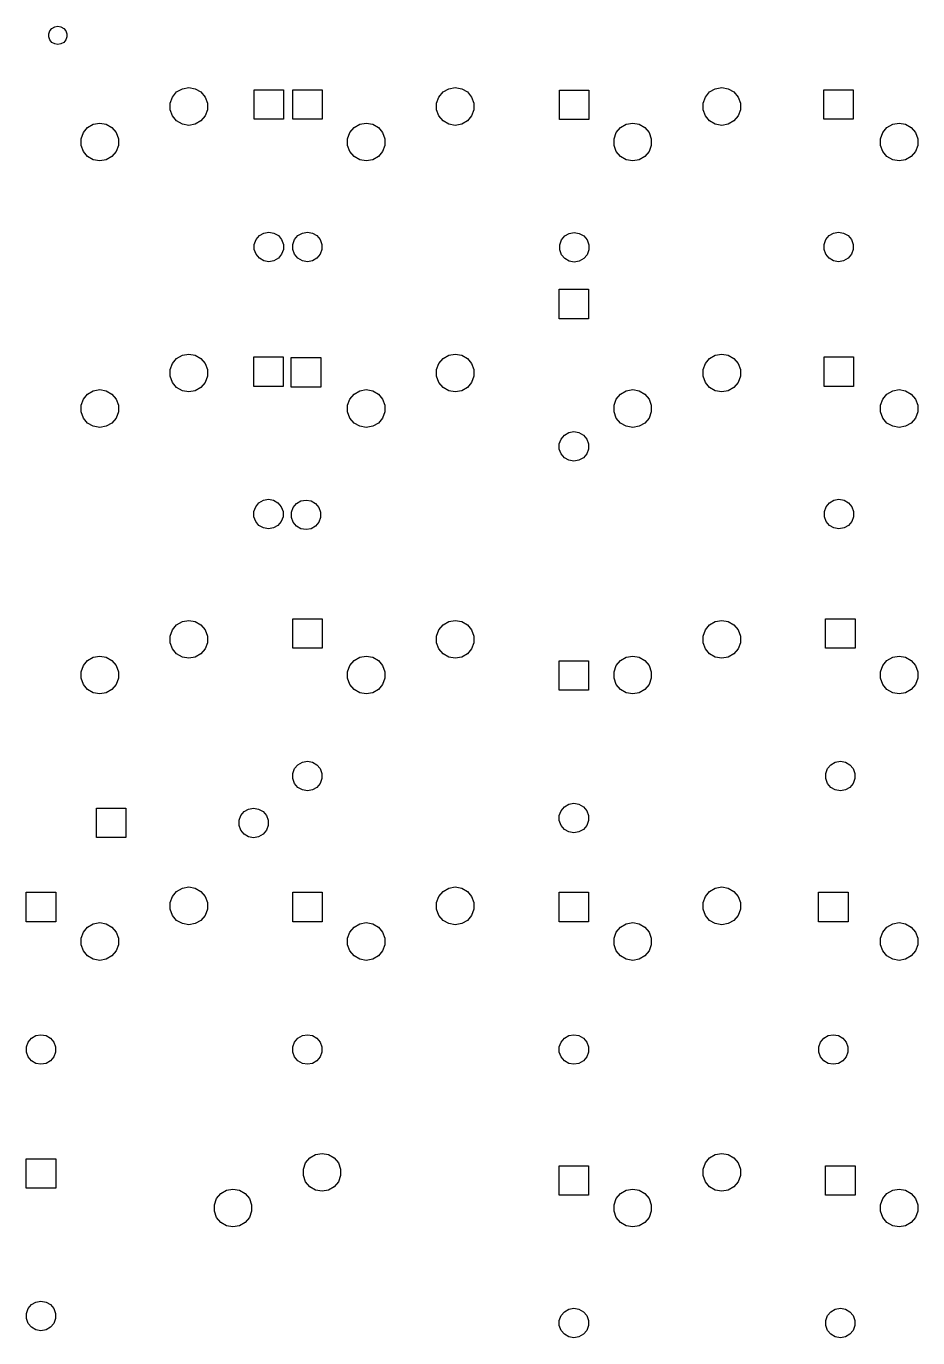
# Model space of a CAD drawing. Extents: x 17 to 273, y -105 to -11.
# Drawn here: x 145.9 to 209.5, y -104.7 to -11.2 of the extents above; entities that cross this region are included whole.
import ezdxf

# ---------------------------------------------------------------- set-up
doc = ezdxf.new("R2010")
doc.units = 0
doc.header["$MEASUREMENT"] = 0
doc.layers.add('BLACK', color=7, linetype='CONTINUOUS')

msp = doc.modelspace()

# ---------------------------------------------------------------- linework, layer by layer
at = {"layer": 'Black'}
for p, q in [((147.977, -11.2382), (148.2, -11.1988)), ((148.2, -11.1988), (148.423, -11.2382)), ((147.557, -11.7377), (147.635, -11.5249)), ((147.557, -11.9641), (147.557, -11.7377)), ((147.635, -12.1769), (147.557, -11.9641)), ((147.635, -11.5249), (147.781, -11.3514)), ((147.781, -11.3514), (147.977, -11.2382)), ((148.423, -11.2382), (148.619, -11.3514)), ((148.619, -11.3514), (148.764, -11.5249)), ((148.764, -11.5249), (148.842, -11.7377)), ((148.842, -11.9641), (148.764, -12.1769)), ((148.842, -11.7377), (148.842, -11.9641)), ((147.781, -12.3504), (147.635, -12.1769)), ((147.977, -12.4636), (147.781, -12.3504)), ((148.2, -12.503), (147.977, -12.4636)), ((148.423, -12.4636), (148.2, -12.503)), ((148.619, -12.3504), (148.423, -12.4636)), ((148.764, -12.1769), (148.619, -12.3504)), ((156.372, -16.2459), (156.673, -15.8873)), ((156.673, -15.8873), (157.079, -15.6532)), ((157.079, -15.6532), (157.54, -15.5719)), ((157.54, -15.5719), (158.001, -15.6532)), ((158.001, -15.6532), (158.407, -15.8873)), ((158.407, -15.8873), (158.708, -16.2459)), ((162.198, -17.8252), (162.198, -15.7259)), ((162.198, -15.7259), (164.297, -15.7259)), ((164.297, -15.7259), (164.297, -17.8252)), ((164.948, -17.8252), (164.948, -15.7259)), ((164.948, -15.7259), (167.047, -15.7259)), ((167.047, -15.7259), (167.047, -17.8252)), ((175.372, -16.2459), (175.673, -15.8873)), ((175.673, -15.8873), (176.079, -15.6532)), ((176.079, -15.6532), (176.54, -15.5719)), ((176.54, -15.5719), (177.001, -15.6532)), ((177.001, -15.6532), (177.407, -15.8873)), ((177.407, -15.8873), (177.708, -16.2459)), ((183.973, -17.8501), (183.973, -15.7509)), ((183.973, -15.7509), (186.072, -15.7509)), ((186.072, -15.7509), (186.072, -17.8501)), ((194.372, -16.2459), (194.673, -15.8873)), ((194.673, -15.8873), (195.079, -15.6532)), ((195.079, -15.6532), (195.54, -15.5719)), ((195.54, -15.5719), (196.001, -15.6532)), ((196.001, -15.6532), (196.407, -15.8873)), ((196.407, -15.8873), (196.708, -16.2459)), ((202.823, -17.8252), (202.823, -15.7259)), ((202.823, -15.7259), (204.922, -15.7259)), ((204.922, -15.7259), (204.922, -17.8252)), ((156.212, -16.6859), (156.372, -16.2459)), ((156.212, -17.1541), (156.212, -16.6859)), ((158.708, -16.2459), (158.868, -16.6859)), ((158.868, -16.6859), (158.868, -17.1541)), ((175.212, -16.6859), (175.372, -16.2459)), ((175.212, -17.1541), (175.212, -16.6859)), ((177.708, -16.2459), (177.868, -16.6859)), ((177.868, -16.6859), (177.868, -17.1541)), ((194.212, -16.6859), (194.372, -16.2459)), ((194.212, -17.1541), (194.212, -16.6859)), ((196.708, -16.2459), (196.868, -16.6859)), ((196.868, -16.6859), (196.868, -17.1541)), ((156.372, -17.5941), (156.212, -17.1541)), ((156.673, -17.9527), (156.372, -17.5941)), ((158.708, -17.5941), (158.407, -17.9527)), ((158.868, -17.1541), (158.708, -17.5941)), ((175.372, -17.5941), (175.212, -17.1541)), ((175.673, -17.9527), (175.372, -17.5941)), ((177.708, -17.5941), (177.407, -17.9527)), ((177.868, -17.1541), (177.708, -17.5941)), ((194.372, -17.5941), (194.212, -17.1541)), ((194.673, -17.9527), (194.372, -17.5941)), ((196.708, -17.5941), (196.407, -17.9527)), ((196.868, -17.1541), (196.708, -17.5941)), ((150.022, -18.7859), (150.323, -18.4273)), ((150.323, -18.4273), (150.729, -18.1932)), ((150.729, -18.1932), (151.19, -18.1119)), ((151.19, -18.1119), (151.651, -18.1932)), ((151.651, -18.1932), (152.057, -18.4273)), ((152.057, -18.4273), (152.358, -18.7859)), ((157.079, -18.1868), (156.673, -17.9527)), ((157.54, -18.2681), (157.079, -18.1868)), ((158.001, -18.1868), (157.54, -18.2681)), ((158.407, -17.9527), (158.001, -18.1868)), ((164.297, -17.8252), (162.198, -17.8252)), ((167.047, -17.8252), (164.948, -17.8252)), ((169.022, -18.7859), (169.323, -18.4273)), ((169.323, -18.4273), (169.729, -18.1932)), ((169.729, -18.1932), (170.19, -18.1119)), ((170.19, -18.1119), (170.651, -18.1932)), ((170.651, -18.1932), (171.057, -18.4273)), ((171.057, -18.4273), (171.358, -18.7859)), ((176.079, -18.1868), (175.673, -17.9527)), ((176.54, -18.2681), (176.079, -18.1868)), ((177.001, -18.1868), (176.54, -18.2681)), ((177.407, -17.9527), (177.001, -18.1868)), ((186.072, -17.8501), (183.973, -17.8501)), ((188.022, -18.7859), (188.323, -18.4273)), ((188.323, -18.4273), (188.729, -18.1932)), ((188.729, -18.1932), (189.19, -18.1119)), ((189.19, -18.1119), (189.651, -18.1932)), ((189.651, -18.1932), (190.057, -18.4273)), ((190.057, -18.4273), (190.358, -18.7859)), ((195.079, -18.1868), (194.673, -17.9527)), ((195.54, -18.2681), (195.079, -18.1868)), ((196.001, -18.1868), (195.54, -18.2681)), ((196.407, -17.9527), (196.001, -18.1868)), ((204.922, -17.8252), (202.823, -17.8252)), ((207.022, -18.7859), (207.323, -18.4273)), ((207.323, -18.4273), (207.729, -18.1932)), ((207.729, -18.1932), (208.19, -18.1119)), ((208.19, -18.1119), (208.651, -18.1932)), ((208.651, -18.1932), (209.057, -18.4273)), ((209.057, -18.4273), (209.358, -18.7859)), ((149.862, -19.2259), (150.022, -18.7859)), ((149.862, -19.6941), (149.862, -19.2259)), ((152.358, -18.7859), (152.518, -19.2259)), ((152.518, -19.2259), (152.518, -19.6941)), ((168.862, -19.2259), (169.022, -18.7859)), ((168.862, -19.6941), (168.862, -19.2259)), ((171.358, -18.7859), (171.518, -19.2259)), ((171.518, -19.2259), (171.518, -19.6941)), ((187.862, -19.2259), (188.022, -18.7859)), ((187.862, -19.6941), (187.862, -19.2259)), ((190.358, -18.7859), (190.518, -19.2259)), ((190.518, -19.2259), (190.518, -19.6941)), ((206.862, -19.2259), (207.022, -18.7859)), ((206.862, -19.6941), (206.862, -19.2259)), ((209.358, -18.7859), (209.518, -19.2259)), ((209.518, -19.2259), (209.518, -19.6941)), ((150.022, -20.1341), (149.862, -19.6941)), ((150.323, -20.4927), (150.022, -20.1341)), ((150.729, -20.7268), (150.323, -20.4927)), ((152.057, -20.4927), (151.651, -20.7268)), ((152.358, -20.1341), (152.057, -20.4927)), ((152.518, -19.6941), (152.358, -20.1341)), ((169.022, -20.1341), (168.862, -19.6941)), ((169.323, -20.4927), (169.022, -20.1341)), ((169.729, -20.7268), (169.323, -20.4927)), ((171.057, -20.4927), (170.651, -20.7268)), ((171.358, -20.1341), (171.057, -20.4927)), ((171.518, -19.6941), (171.358, -20.1341)), ((188.022, -20.1341), (187.862, -19.6941)), ((188.323, -20.4927), (188.022, -20.1341)), ((188.729, -20.7268), (188.323, -20.4927)), ((190.057, -20.4927), (189.651, -20.7268)), ((190.358, -20.1341), (190.057, -20.4927)), ((190.518, -19.6941), (190.358, -20.1341)), ((207.022, -20.1341), (206.862, -19.6941)), ((207.323, -20.4927), (207.022, -20.1341)), ((207.729, -20.7268), (207.323, -20.4927)), ((209.057, -20.4927), (208.651, -20.7268)), ((209.358, -20.1341), (209.057, -20.4927)), ((209.518, -19.6941), (209.358, -20.1341)), ((151.19, -20.8081), (150.729, -20.7268)), ((151.651, -20.7268), (151.19, -20.8081)), ((170.19, -20.8081), (169.729, -20.7268)), ((170.651, -20.7268), (170.19, -20.8081)), ((189.19, -20.8081), (188.729, -20.7268)), ((189.651, -20.7268), (189.19, -20.8081)), ((208.19, -20.8081), (207.729, -20.7268)), ((208.651, -20.7268), (208.19, -20.8081)), ((162.335, -26.4087), (162.57, -26.1284)), ((162.57, -26.1284), (162.887, -25.9454)), ((162.887, -25.9454), (163.247, -25.8819)), ((163.247, -25.8819), (163.608, -25.9454)), ((163.608, -25.9454), (163.925, -26.1284)), ((163.925, -26.1284), (164.16, -26.4087)), ((165.085, -26.4087), (165.32, -26.1284)), ((165.32, -26.1284), (165.637, -25.9454)), ((165.637, -25.9454), (165.997, -25.8819)), ((165.997, -25.8819), (166.358, -25.9454)), ((166.358, -25.9454), (166.675, -26.1284)), ((166.675, -26.1284), (166.91, -26.4087)), ((184.11, -26.4337), (184.345, -26.1534)), ((184.345, -26.1534), (184.662, -25.9704)), ((184.662, -25.9704), (185.022, -25.9069)), ((185.022, -25.9069), (185.383, -25.9704)), ((185.383, -25.9704), (185.7, -26.1534)), ((185.7, -26.1534), (185.935, -26.4337)), ((202.96, -26.4087), (203.195, -26.1284)), ((203.195, -26.1284), (203.512, -25.9454)), ((203.512, -25.9454), (203.872, -25.8819)), ((203.872, -25.8819), (204.233, -25.9454)), ((204.233, -25.9454), (204.55, -26.1284)), ((204.55, -26.1284), (204.785, -26.4087)), ((162.21, -26.7526), (162.335, -26.4087)), ((162.21, -27.1185), (162.21, -26.7526)), ((162.335, -27.4623), (162.21, -27.1185)), ((164.16, -26.4087), (164.285, -26.7526)), ((164.285, -27.1185), (164.16, -27.4623)), ((164.285, -26.7526), (164.285, -27.1185)), ((164.96, -26.7526), (165.085, -26.4087)), ((164.96, -27.1185), (164.96, -26.7526)), ((165.085, -27.4623), (164.96, -27.1185)), ((166.91, -26.4087), (167.035, -26.7526)), ((167.035, -27.1185), (166.91, -27.4623)), ((167.035, -26.7526), (167.035, -27.1185)), ((183.985, -26.7776), (184.11, -26.4337)), ((183.985, -27.1435), (183.985, -26.7776)), ((185.935, -26.4337), (186.06, -26.7776)), ((186.06, -26.7776), (186.06, -27.1435)), ((202.835, -26.7526), (202.96, -26.4087)), ((202.835, -27.1185), (202.835, -26.7526)), ((202.96, -27.4623), (202.835, -27.1185)), ((204.785, -26.4087), (204.91, -26.7526)), ((204.91, -27.1185), (204.785, -27.4623)), ((204.91, -26.7526), (204.91, -27.1185)), ((162.57, -27.7427), (162.335, -27.4623)), ((162.887, -27.9256), (162.57, -27.7427)), ((163.247, -27.9892), (162.887, -27.9256)), ((163.608, -27.9256), (163.247, -27.9892)), ((163.925, -27.7427), (163.608, -27.9256)), ((164.16, -27.4623), (163.925, -27.7427)), ((165.32, -27.7427), (165.085, -27.4623)), ((165.637, -27.9256), (165.32, -27.7427)), ((165.997, -27.9892), (165.637, -27.9256)), ((166.358, -27.9256), (165.997, -27.9892)), ((166.675, -27.7427), (166.358, -27.9256)), ((166.91, -27.4623), (166.675, -27.7427)), ((184.11, -27.4873), (183.985, -27.1435)), ((184.345, -27.7677), (184.11, -27.4873)), ((184.662, -27.9506), (184.345, -27.7677)), ((185.022, -28.0142), (184.662, -27.9506)), ((185.383, -27.9506), (185.022, -28.0142)), ((185.7, -27.7677), (185.383, -27.9506)), ((185.935, -27.4873), (185.7, -27.7677)), ((186.06, -27.1435), (185.935, -27.4873)), ((203.195, -27.7427), (202.96, -27.4623)), ((203.512, -27.9256), (203.195, -27.7427)), ((203.872, -27.9892), (203.512, -27.9256)), ((204.233, -27.9256), (203.872, -27.9892)), ((204.55, -27.7427), (204.233, -27.9256)), ((204.785, -27.4623), (204.55, -27.7427)), ((183.948, -32.0501), (183.948, -29.9509)), ((183.948, -29.9509), (186.047, -29.9509)), ((186.047, -29.9509), (186.047, -32.0501)), ((186.047, -32.0501), (183.948, -32.0501)), ((157.079, -34.6532), (157.54, -34.5719)), ((157.54, -34.5719), (158.001, -34.6532)), ((176.079, -34.6532), (176.54, -34.5719)), ((176.54, -34.5719), (177.001, -34.6532)), ((195.079, -34.6532), (195.54, -34.5719)), ((195.54, -34.5719), (196.001, -34.6532)), ((156.212, -35.6859), (156.372, -35.2459)), ((156.372, -35.2459), (156.673, -34.8873)), ((156.673, -34.8873), (157.079, -34.6532)), ((158.001, -34.6532), (158.407, -34.8873)), ((158.407, -34.8873), (158.708, -35.2459)), ((158.708, -35.2459), (158.868, -35.6859)), ((162.173, -36.8751), (162.173, -34.7759)), ((162.173, -34.7759), (164.272, -34.7759)), ((164.272, -34.7759), (164.272, -36.8751)), ((164.848, -36.9251), (164.848, -34.8259)), ((164.848, -34.8259), (166.947, -34.8259)), ((166.947, -34.8259), (166.947, -36.9251)), ((175.212, -35.6859), (175.372, -35.2459)), ((175.372, -35.2459), (175.673, -34.8873)), ((175.673, -34.8873), (176.079, -34.6532)), ((177.001, -34.6532), (177.407, -34.8873)), ((177.407, -34.8873), (177.708, -35.2459)), ((177.708, -35.2459), (177.868, -35.6859)), ((194.212, -35.6859), (194.372, -35.2459)), ((194.372, -35.2459), (194.673, -34.8873)), ((194.673, -34.8873), (195.079, -34.6532)), ((196.001, -34.6532), (196.407, -34.8873)), ((196.407, -34.8873), (196.708, -35.2459)), ((196.708, -35.2459), (196.868, -35.6859)), ((202.848, -36.8751), (202.848, -34.7759)), ((202.848, -34.7759), (204.947, -34.7759)), ((204.947, -34.7759), (204.947, -36.8751)), ((156.212, -36.1541), (156.212, -35.6859)), ((156.372, -36.5941), (156.212, -36.1541)), ((158.868, -36.1541), (158.708, -36.5941)), ((158.868, -35.6859), (158.868, -36.1541)), ((175.212, -36.1541), (175.212, -35.6859)), ((175.372, -36.5941), (175.212, -36.1541)), ((177.868, -36.1541), (177.708, -36.5941)), ((177.868, -35.6859), (177.868, -36.1541)), ((194.212, -36.1541), (194.212, -35.6859)), ((194.372, -36.5941), (194.212, -36.1541)), ((196.868, -36.1541), (196.708, -36.5941)), ((196.868, -35.6859), (196.868, -36.1541)), ((150.323, -37.4273), (150.729, -37.1932)), ((150.729, -37.1932), (151.19, -37.1119)), ((151.19, -37.1119), (151.651, -37.1932)), ((151.651, -37.1932), (152.057, -37.4273)), ((156.673, -36.9527), (156.372, -36.5941)), ((157.079, -37.1868), (156.673, -36.9527)), ((157.54, -37.2681), (157.079, -37.1868)), ((158.001, -37.1868), (157.54, -37.2681)), ((158.407, -36.9527), (158.001, -37.1868)), ((158.708, -36.5941), (158.407, -36.9527)), ((164.272, -36.8751), (162.173, -36.8751)), ((166.947, -36.9251), (164.848, -36.9251)), ((169.323, -37.4273), (169.729, -37.1932)), ((169.729, -37.1932), (170.19, -37.1119)), ((170.19, -37.1119), (170.651, -37.1932)), ((170.651, -37.1932), (171.057, -37.4273)), ((175.673, -36.9527), (175.372, -36.5941)), ((176.079, -37.1868), (175.673, -36.9527)), ((176.54, -37.2681), (176.079, -37.1868)), ((177.001, -37.1868), (176.54, -37.2681)), ((177.407, -36.9527), (177.001, -37.1868)), ((177.708, -36.5941), (177.407, -36.9527)), ((188.323, -37.4273), (188.729, -37.1932)), ((188.729, -37.1932), (189.19, -37.1119)), ((189.19, -37.1119), (189.651, -37.1932)), ((189.651, -37.1932), (190.057, -37.4273)), ((194.673, -36.9527), (194.372, -36.5941)), ((195.079, -37.1868), (194.673, -36.9527)), ((195.54, -37.2681), (195.079, -37.1868)), ((196.001, -37.1868), (195.54, -37.2681)), ((196.407, -36.9527), (196.001, -37.1868)), ((196.708, -36.5941), (196.407, -36.9527)), ((204.947, -36.8751), (202.848, -36.8751)), ((207.323, -37.4273), (207.729, -37.1932)), ((207.729, -37.1932), (208.19, -37.1119)), ((208.19, -37.1119), (208.651, -37.1932)), ((208.651, -37.1932), (209.057, -37.4273)), ((149.862, -38.2259), (150.022, -37.7859)), ((149.862, -38.6941), (149.862, -38.2259)), ((150.022, -37.7859), (150.323, -37.4273)), ((152.057, -37.4273), (152.358, -37.7859)), ((152.358, -37.7859), (152.518, -38.2259)), ((152.518, -38.2259), (152.518, -38.6941)), ((168.862, -38.2259), (169.022, -37.7859)), ((168.862, -38.6941), (168.862, -38.2259)), ((169.022, -37.7859), (169.323, -37.4273)), ((171.057, -37.4273), (171.358, -37.7859)), ((171.358, -37.7859), (171.518, -38.2259)), ((171.518, -38.2259), (171.518, -38.6941)), ((187.862, -38.2259), (188.022, -37.7859)), ((187.862, -38.6941), (187.862, -38.2259)), ((188.022, -37.7859), (188.323, -37.4273)), ((190.057, -37.4273), (190.358, -37.7859)), ((190.358, -37.7859), (190.518, -38.2259)), ((190.518, -38.2259), (190.518, -38.6941)), ((206.862, -38.2259), (207.022, -37.7859)), ((206.862, -38.6941), (206.862, -38.2259)), ((207.022, -37.7859), (207.323, -37.4273)), ((209.057, -37.4273), (209.358, -37.7859)), ((209.358, -37.7859), (209.518, -38.2259)), ((209.518, -38.2259), (209.518, -38.6941)), ((150.022, -39.1341), (149.862, -38.6941)), ((150.323, -39.4927), (150.022, -39.1341)), ((152.358, -39.1341), (152.057, -39.4927)), ((152.518, -38.6941), (152.358, -39.1341)), ((169.022, -39.1341), (168.862, -38.6941)), ((169.323, -39.4927), (169.022, -39.1341)), ((171.358, -39.1341), (171.057, -39.4927)), ((171.518, -38.6941), (171.358, -39.1341)), ((188.022, -39.1341), (187.862, -38.6941)), ((188.323, -39.4927), (188.022, -39.1341)), ((190.358, -39.1341), (190.057, -39.4927)), ((190.518, -38.6941), (190.358, -39.1341)), ((207.022, -39.1341), (206.862, -38.6941)), ((207.323, -39.4927), (207.022, -39.1341)), ((209.358, -39.1341), (209.057, -39.4927)), ((209.518, -38.6941), (209.358, -39.1341)), ((150.729, -39.7268), (150.323, -39.4927)), ((151.19, -39.8081), (150.729, -39.7268)), ((151.651, -39.7268), (151.19, -39.8081)), ((152.057, -39.4927), (151.651, -39.7268)), ((169.729, -39.7268), (169.323, -39.4927)), ((170.19, -39.8081), (169.729, -39.7268)), ((170.651, -39.7268), (170.19, -39.8081)), ((171.057, -39.4927), (170.651, -39.7268)), ((184.32, -40.3534), (184.637, -40.1704)), ((184.637, -40.1704), (184.997, -40.1069)), ((184.997, -40.1069), (185.358, -40.1704)), ((185.358, -40.1704), (185.675, -40.3534)), ((188.729, -39.7268), (188.323, -39.4927)), ((189.19, -39.8081), (188.729, -39.7268)), ((189.651, -39.7268), (189.19, -39.8081)), ((190.057, -39.4927), (189.651, -39.7268)), ((207.729, -39.7268), (207.323, -39.4927)), ((208.19, -39.8081), (207.729, -39.7268)), ((208.651, -39.7268), (208.19, -39.8081)), ((209.057, -39.4927), (208.651, -39.7268)), ((183.96, -40.9776), (184.085, -40.6337)), ((183.96, -41.3435), (183.96, -40.9776)), ((184.085, -40.6337), (184.32, -40.3534)), ((185.675, -40.3534), (185.91, -40.6337)), ((185.91, -40.6337), (186.035, -40.9776)), ((186.035, -40.9776), (186.035, -41.3435)), ((184.085, -41.6873), (183.96, -41.3435)), ((184.32, -41.9677), (184.085, -41.6873)), ((184.637, -42.1506), (184.32, -41.9677)), ((185.675, -41.9677), (185.358, -42.1506)), ((185.91, -41.6873), (185.675, -41.9677)), ((186.035, -41.3435), (185.91, -41.6873)), ((184.997, -42.2142), (184.637, -42.1506)), ((185.358, -42.1506), (184.997, -42.2142)), ((162.185, -45.8026), (162.31, -45.4587)), ((162.185, -46.1685), (162.185, -45.8026)), ((162.31, -45.4587), (162.545, -45.1784)), ((162.545, -45.1784), (162.862, -44.9954)), ((162.862, -44.9954), (163.222, -44.9319)), ((163.222, -44.9319), (163.583, -44.9954)), ((163.583, -44.9954), (163.9, -45.1784)), ((163.9, -45.1784), (164.135, -45.4587)), ((164.135, -45.4587), (164.26, -45.8026)), ((164.26, -45.8026), (164.26, -46.1685)), ((164.86, -45.8526), (164.985, -45.5087)), ((164.985, -45.5087), (165.22, -45.2284)), ((165.22, -45.2284), (165.537, -45.0454)), ((165.537, -45.0454), (165.897, -44.9819)), ((165.897, -44.9819), (166.258, -45.0454)), ((166.258, -45.0454), (166.575, -45.2284)), ((166.575, -45.2284), (166.81, -45.5087)), ((166.81, -45.5087), (166.935, -45.8526)), ((202.86, -45.8026), (202.985, -45.4587)), ((202.86, -46.1685), (202.86, -45.8026)), ((202.985, -45.4587), (203.22, -45.1784)), ((203.22, -45.1784), (203.537, -44.9954)), ((203.537, -44.9954), (203.897, -44.9319)), ((203.897, -44.9319), (204.258, -44.9954)), ((204.258, -44.9954), (204.575, -45.1784)), ((204.575, -45.1784), (204.81, -45.4587)), ((204.81, -45.4587), (204.935, -45.8026)), ((204.935, -45.8026), (204.935, -46.1685)), ((162.31, -46.5123), (162.185, -46.1685)), ((162.545, -46.7927), (162.31, -46.5123)), ((164.135, -46.5123), (163.9, -46.7927)), ((164.26, -46.1685), (164.135, -46.5123)), ((164.86, -46.2185), (164.86, -45.8526)), ((164.985, -46.5623), (164.86, -46.2185)), ((165.22, -46.8427), (164.985, -46.5623)), ((166.81, -46.5623), (166.575, -46.8427)), ((166.935, -46.2185), (166.81, -46.5623)), ((166.935, -45.8526), (166.935, -46.2185)), ((202.985, -46.5123), (202.86, -46.1685)), ((203.22, -46.7927), (202.985, -46.5123)), ((204.81, -46.5123), (204.575, -46.7927)), ((204.935, -46.1685), (204.81, -46.5123)), ((162.862, -46.9756), (162.545, -46.7927)), ((163.222, -47.0392), (162.862, -46.9756)), ((163.583, -46.9756), (163.222, -47.0392)), ((163.9, -46.7927), (163.583, -46.9756)), ((165.537, -47.0256), (165.22, -46.8427)), ((165.897, -47.0892), (165.537, -47.0256)), ((166.258, -47.0256), (165.897, -47.0892)), ((166.575, -46.8427), (166.258, -47.0256)), ((203.537, -46.9756), (203.22, -46.7927)), ((203.897, -47.0392), (203.537, -46.9756)), ((204.258, -46.9756), (203.897, -47.0392)), ((204.575, -46.7927), (204.258, -46.9756)), ((156.372, -54.2459), (156.673, -53.8873)), ((156.673, -53.8873), (157.079, -53.6532)), ((157.079, -53.6532), (157.54, -53.5719)), ((157.54, -53.5719), (158.001, -53.6532)), ((158.001, -53.6532), (158.407, -53.8873)), ((158.407, -53.8873), (158.708, -54.2459)), ((164.948, -55.5501), (164.948, -53.4509)), ((164.948, -53.4509), (167.047, -53.4509)), ((167.047, -53.4509), (167.047, -55.5501)), ((175.372, -54.2459), (175.673, -53.8873)), ((175.673, -53.8873), (176.079, -53.6532)), ((176.079, -53.6532), (176.54, -53.5719)), ((176.54, -53.5719), (177.001, -53.6532)), ((177.001, -53.6532), (177.407, -53.8873)), ((177.407, -53.8873), (177.708, -54.2459)), ((194.372, -54.2459), (194.673, -53.8873)), ((194.673, -53.8873), (195.079, -53.6532)), ((195.079, -53.6532), (195.54, -53.5719)), ((195.54, -53.5719), (196.001, -53.6532)), ((196.001, -53.6532), (196.407, -53.8873)), ((196.407, -53.8873), (196.708, -54.2459)), ((202.948, -55.5501), (202.948, -53.4509)), ((202.948, -53.4509), (205.047, -53.4509)), ((205.047, -53.4509), (205.047, -55.5501)), ((156.212, -54.6859), (156.372, -54.2459)), ((156.212, -55.1541), (156.212, -54.6859)), ((156.372, -55.5941), (156.212, -55.1541)), ((158.708, -54.2459), (158.868, -54.6859)), ((158.868, -55.1541), (158.708, -55.5941)), ((158.868, -54.6859), (158.868, -55.1541)), ((175.212, -54.6859), (175.372, -54.2459)), ((175.212, -55.1541), (175.212, -54.6859)), ((175.372, -55.5941), (175.212, -55.1541)), ((177.708, -54.2459), (177.868, -54.6859)), ((177.868, -55.1541), (177.708, -55.5941)), ((177.868, -54.6859), (177.868, -55.1541)), ((194.212, -54.6859), (194.372, -54.2459)), ((194.212, -55.1541), (194.212, -54.6859)), ((194.372, -55.5941), (194.212, -55.1541)), ((196.708, -54.2459), (196.868, -54.6859)), ((196.868, -55.1541), (196.708, -55.5941)), ((196.868, -54.6859), (196.868, -55.1541)), ((156.673, -55.9527), (156.372, -55.5941)), ((157.079, -56.1868), (156.673, -55.9527)), ((158.407, -55.9527), (158.001, -56.1868)), ((158.708, -55.5941), (158.407, -55.9527)), ((167.047, -55.5501), (164.948, -55.5501)), ((175.673, -55.9527), (175.372, -55.5941)), ((176.079, -56.1868), (175.673, -55.9527)), ((177.407, -55.9527), (177.001, -56.1868)), ((177.708, -55.5941), (177.407, -55.9527)), ((194.673, -55.9527), (194.372, -55.5941)), ((195.079, -56.1868), (194.673, -55.9527)), ((196.407, -55.9527), (196.001, -56.1868)), ((196.708, -55.5941), (196.407, -55.9527)), ((205.047, -55.5501), (202.948, -55.5501)), ((149.862, -57.2259), (150.022, -56.7859)), ((150.022, -56.7859), (150.323, -56.4273)), ((150.323, -56.4273), (150.729, -56.1932)), ((150.729, -56.1932), (151.19, -56.1119)), ((151.19, -56.1119), (151.651, -56.1932)), ((151.651, -56.1932), (152.057, -56.4273)), ((152.057, -56.4273), (152.358, -56.7859)), ((152.358, -56.7859), (152.518, -57.2259)), ((157.54, -56.2681), (157.079, -56.1868)), ((158.001, -56.1868), (157.54, -56.2681)), ((168.862, -57.2259), (169.022, -56.7859)), ((169.022, -56.7859), (169.323, -56.4273)), ((169.323, -56.4273), (169.729, -56.1932)), ((169.729, -56.1932), (170.19, -56.1119)), ((170.19, -56.1119), (170.651, -56.1932)), ((170.651, -56.1932), (171.057, -56.4273)), ((171.057, -56.4273), (171.358, -56.7859)), ((171.358, -56.7859), (171.518, -57.2259)), ((176.54, -56.2681), (176.079, -56.1868)), ((177.001, -56.1868), (176.54, -56.2681)), ((183.948, -58.5501), (183.948, -56.4509)), ((183.948, -56.4509), (186.047, -56.4509)), ((186.047, -56.4509), (186.047, -58.5501)), ((187.862, -57.2259), (188.022, -56.7859)), ((188.022, -56.7859), (188.323, -56.4273)), ((188.323, -56.4273), (188.729, -56.1932)), ((188.729, -56.1932), (189.19, -56.1119)), ((189.19, -56.1119), (189.651, -56.1932)), ((189.651, -56.1932), (190.057, -56.4273)), ((190.057, -56.4273), (190.358, -56.7859)), ((190.358, -56.7859), (190.518, -57.2259)), ((195.54, -56.2681), (195.079, -56.1868)), ((196.001, -56.1868), (195.54, -56.2681)), ((206.862, -57.2259), (207.022, -56.7859)), ((207.022, -56.7859), (207.323, -56.4273)), ((207.323, -56.4273), (207.729, -56.1932)), ((207.729, -56.1932), (208.19, -56.1119)), ((208.19, -56.1119), (208.651, -56.1932)), ((208.651, -56.1932), (209.057, -56.4273)), ((209.057, -56.4273), (209.358, -56.7859)), ((209.358, -56.7859), (209.518, -57.2259)), ((149.862, -57.6941), (149.862, -57.2259)), ((150.022, -58.1341), (149.862, -57.6941)), ((152.518, -57.6941), (152.358, -58.1341)), ((152.518, -57.2259), (152.518, -57.6941)), ((168.862, -57.6941), (168.862, -57.2259)), ((169.022, -58.1341), (168.862, -57.6941)), ((171.518, -57.6941), (171.358, -58.1341)), ((171.518, -57.2259), (171.518, -57.6941)), ((187.862, -57.6941), (187.862, -57.2259)), ((188.022, -58.1341), (187.862, -57.6941)), ((190.518, -57.6941), (190.358, -58.1341)), ((190.518, -57.2259), (190.518, -57.6941)), ((206.862, -57.6941), (206.862, -57.2259)), ((207.022, -58.1341), (206.862, -57.6941)), ((209.518, -57.6941), (209.358, -58.1341)), ((209.518, -57.2259), (209.518, -57.6941)), ((150.323, -58.4927), (150.022, -58.1341)), ((150.729, -58.7268), (150.323, -58.4927)), ((151.19, -58.8081), (150.729, -58.7268)), ((151.651, -58.7268), (151.19, -58.8081)), ((152.057, -58.4927), (151.651, -58.7268)), ((152.358, -58.1341), (152.057, -58.4927)), ((169.323, -58.4927), (169.022, -58.1341)), ((169.729, -58.7268), (169.323, -58.4927)), ((170.19, -58.8081), (169.729, -58.7268)), ((170.651, -58.7268), (170.19, -58.8081)), ((171.057, -58.4927), (170.651, -58.7268)), ((171.358, -58.1341), (171.057, -58.4927)), ((186.047, -58.5501), (183.948, -58.5501)), ((188.323, -58.4927), (188.022, -58.1341)), ((188.729, -58.7268), (188.323, -58.4927)), ((189.19, -58.8081), (188.729, -58.7268)), ((189.651, -58.7268), (189.19, -58.8081)), ((190.057, -58.4927), (189.651, -58.7268)), ((190.358, -58.1341), (190.057, -58.4927)), ((207.323, -58.4927), (207.022, -58.1341)), ((207.729, -58.7268), (207.323, -58.4927)), ((208.19, -58.8081), (207.729, -58.7268)), ((208.651, -58.7268), (208.19, -58.8081)), ((209.057, -58.4927), (208.651, -58.7268)), ((209.358, -58.1341), (209.057, -58.4927)), ((164.96, -64.4776), (165.085, -64.1337)), ((164.96, -64.8435), (164.96, -64.4776)), ((165.085, -64.1337), (165.32, -63.8534)), ((165.32, -63.8534), (165.637, -63.6704)), ((165.637, -63.6704), (165.997, -63.6069)), ((165.997, -63.6069), (166.358, -63.6704)), ((166.358, -63.6704), (166.675, -63.8534)), ((166.675, -63.8534), (166.91, -64.1337)), ((166.91, -64.1337), (167.035, -64.4776)), ((167.035, -64.4776), (167.035, -64.8435)), ((202.96, -64.4776), (203.085, -64.1337)), ((202.96, -64.8435), (202.96, -64.4776)), ((203.085, -64.1337), (203.32, -63.8534)), ((203.32, -63.8534), (203.637, -63.6704)), ((203.637, -63.6704), (203.997, -63.6069)), ((203.997, -63.6069), (204.358, -63.6704)), ((204.358, -63.6704), (204.675, -63.8534)), ((204.675, -63.8534), (204.91, -64.1337)), ((204.91, -64.1337), (205.035, -64.4776)), ((205.035, -64.4776), (205.035, -64.8435)), ((165.085, -65.1873), (164.96, -64.8435)), ((165.32, -65.4677), (165.085, -65.1873)), ((166.91, -65.1873), (166.675, -65.4677)), ((167.035, -64.8435), (166.91, -65.1873)), ((203.085, -65.1873), (202.96, -64.8435)), ((203.32, -65.4677), (203.085, -65.1873)), ((204.91, -65.1873), (204.675, -65.4677)), ((205.035, -64.8435), (204.91, -65.1873)), ((165.637, -65.6506), (165.32, -65.4677)), ((165.997, -65.7142), (165.637, -65.6506)), ((166.358, -65.6506), (165.997, -65.7142)), ((166.675, -65.4677), (166.358, -65.6506)), ((203.637, -65.6506), (203.32, -65.4677)), ((203.997, -65.7142), (203.637, -65.6506)), ((204.358, -65.6506), (203.997, -65.7142)), ((204.675, -65.4677), (204.358, -65.6506)), ((150.951, -69.0522), (150.951, -66.9529)), ((150.951, -66.9529), (153.05, -66.9529)), ((153.05, -66.9529), (153.05, -69.0522)), ((161.248, -67.4757), (161.483, -67.1954)), ((161.483, -67.1954), (161.8, -67.0124)), ((161.8, -67.0124), (162.161, -66.9489)), ((162.161, -66.9489), (162.521, -67.0124)), ((162.521, -67.0124), (162.838, -67.1954)), ((162.838, -67.1954), (163.073, -67.4757)), ((183.96, -67.4776), (184.085, -67.1337)), ((184.085, -67.1337), (184.32, -66.8534)), ((184.32, -66.8534), (184.637, -66.6704)), ((184.637, -66.6704), (184.997, -66.6069)), ((184.997, -66.6069), (185.358, -66.6704)), ((185.358, -66.6704), (185.675, -66.8534)), ((185.675, -66.8534), (185.91, -67.1337)), ((185.91, -67.1337), (186.035, -67.4776)), ((161.123, -67.8196), (161.248, -67.4757)), ((161.123, -68.1855), (161.123, -67.8196)), ((161.248, -68.5294), (161.123, -68.1855)), ((163.073, -67.4757), (163.198, -67.8196)), ((163.198, -68.1855), (163.073, -68.5294)), ((163.198, -67.8196), (163.198, -68.1855)), ((183.96, -67.8435), (183.96, -67.4776)), ((184.085, -68.1873), (183.96, -67.8435)), ((184.32, -68.4677), (184.085, -68.1873)), ((185.91, -68.1873), (185.675, -68.4677)), ((186.035, -67.8435), (185.91, -68.1873)), ((186.035, -67.4776), (186.035, -67.8435)), ((153.05, -69.0522), (150.951, -69.0522)), ((161.483, -68.8097), (161.248, -68.5294)), ((161.8, -68.9926), (161.483, -68.8097)), ((162.161, -69.0562), (161.8, -68.9926)), ((162.521, -68.9926), (162.161, -69.0562)), ((162.838, -68.8097), (162.521, -68.9926)), ((163.073, -68.5294), (162.838, -68.8097)), ((184.637, -68.6506), (184.32, -68.4677)), ((184.997, -68.7142), (184.637, -68.6506)), ((185.358, -68.6506), (184.997, -68.7142)), ((185.675, -68.4677), (185.358, -68.6506)), ((156.372, -73.2459), (156.673, -72.8873)), ((156.673, -72.8873), (157.079, -72.6532)), ((157.079, -72.6532), (157.54, -72.5719)), ((157.54, -72.5719), (158.001, -72.6532)), ((158.001, -72.6532), (158.407, -72.8873)), ((158.407, -72.8873), (158.708, -73.2459)), ((175.372, -73.2459), (175.673, -72.8873)), ((175.673, -72.8873), (176.079, -72.6532)), ((176.079, -72.6532), (176.54, -72.5719)), ((176.54, -72.5719), (177.001, -72.6532)), ((177.001, -72.6532), (177.407, -72.8873)), ((177.407, -72.8873), (177.708, -73.2459)), ((194.372, -73.2459), (194.673, -72.8873)), ((194.673, -72.8873), (195.079, -72.6532)), ((195.079, -72.6532), (195.54, -72.5719)), ((195.54, -72.5719), (196.001, -72.6532)), ((196.001, -72.6532), (196.407, -72.8873)), ((196.407, -72.8873), (196.708, -73.2459)), ((145.948, -75.0502), (145.948, -72.9509)), ((145.948, -72.9509), (148.047, -72.9509)), ((148.047, -72.9509), (148.047, -75.0502)), ((156.212, -73.6859), (156.372, -73.2459)), ((156.212, -74.1541), (156.212, -73.6859)), ((158.708, -73.2459), (158.868, -73.6859)), ((158.868, -73.6859), (158.868, -74.1541)), ((164.948, -75.0502), (164.948, -72.9509)), ((164.948, -72.9509), (167.047, -72.9509)), ((167.047, -72.9509), (167.047, -75.0502)), ((175.212, -73.6859), (175.372, -73.2459)), ((175.212, -74.1541), (175.212, -73.6859)), ((177.708, -73.2459), (177.868, -73.6859)), ((177.868, -73.6859), (177.868, -74.1541)), ((183.948, -75.0502), (183.948, -72.9509)), ((183.948, -72.9509), (186.047, -72.9509)), ((186.047, -72.9509), (186.047, -75.0502)), ((194.212, -73.6859), (194.372, -73.2459)), ((194.212, -74.1541), (194.212, -73.6859)), ((196.708, -73.2459), (196.868, -73.6859)), ((196.868, -73.6859), (196.868, -74.1541)), ((202.448, -75.0502), (202.448, -72.9509)), ((202.448, -72.9509), (204.547, -72.9509)), ((204.547, -72.9509), (204.547, -75.0502)), ((156.372, -74.5941), (156.212, -74.1541)), ((156.673, -74.9527), (156.372, -74.5941)), ((158.708, -74.5941), (158.407, -74.9527)), ((158.868, -74.1541), (158.708, -74.5941)), ((175.372, -74.5941), (175.212, -74.1541)), ((175.673, -74.9527), (175.372, -74.5941)), ((177.708, -74.5941), (177.407, -74.9527)), ((177.868, -74.1541), (177.708, -74.5941)), ((194.372, -74.5941), (194.212, -74.1541)), ((194.673, -74.9527), (194.372, -74.5941)), ((196.708, -74.5941), (196.407, -74.9527)), ((196.868, -74.1541), (196.708, -74.5941)), ((148.047, -75.0502), (145.948, -75.0502)), ((150.022, -75.7859), (150.323, -75.4273)), ((150.323, -75.4273), (150.729, -75.1932)), ((150.729, -75.1932), (151.19, -75.1119)), ((151.19, -75.1119), (151.651, -75.1932)), ((151.651, -75.1932), (152.057, -75.4273)), ((152.057, -75.4273), (152.358, -75.7859)), ((157.079, -75.1868), (156.673, -74.9527)), ((157.54, -75.2681), (157.079, -75.1868)), ((158.001, -75.1868), (157.54, -75.2681)), ((158.407, -74.9527), (158.001, -75.1868)), ((167.047, -75.0502), (164.948, -75.0502)), ((169.022, -75.7859), (169.323, -75.4273)), ((169.323, -75.4273), (169.729, -75.1932)), ((169.729, -75.1932), (170.19, -75.1119)), ((170.19, -75.1119), (170.651, -75.1932)), ((170.651, -75.1932), (171.057, -75.4273)), ((171.057, -75.4273), (171.358, -75.7859)), ((176.079, -75.1868), (175.673, -74.9527)), ((176.54, -75.2681), (176.079, -75.1868)), ((177.001, -75.1868), (176.54, -75.2681)), ((177.407, -74.9527), (177.001, -75.1868)), ((186.047, -75.0502), (183.948, -75.0502)), ((188.022, -75.7859), (188.323, -75.4273)), ((188.323, -75.4273), (188.729, -75.1932)), ((188.729, -75.1932), (189.19, -75.1119)), ((189.19, -75.1119), (189.651, -75.1932)), ((189.651, -75.1932), (190.057, -75.4273)), ((190.057, -75.4273), (190.358, -75.7859)), ((195.079, -75.1868), (194.673, -74.9527)), ((195.54, -75.2681), (195.079, -75.1868)), ((196.001, -75.1868), (195.54, -75.2681)), ((196.407, -74.9527), (196.001, -75.1868)), ((204.547, -75.0502), (202.448, -75.0502)), ((207.022, -75.7859), (207.323, -75.4273)), ((207.323, -75.4273), (207.729, -75.1932)), ((207.729, -75.1932), (208.19, -75.1119)), ((208.19, -75.1119), (208.651, -75.1932)), ((208.651, -75.1932), (209.057, -75.4273)), ((209.057, -75.4273), (209.358, -75.7859)), ((149.862, -76.2259), (150.022, -75.7859)), ((149.862, -76.6941), (149.862, -76.2259)), ((152.358, -75.7859), (152.518, -76.2259)), ((152.518, -76.2259), (152.518, -76.6941)), ((168.862, -76.2259), (169.022, -75.7859)), ((168.862, -76.6941), (168.862, -76.2259)), ((171.358, -75.7859), (171.518, -76.2259)), ((171.518, -76.2259), (171.518, -76.6941)), ((187.862, -76.2259), (188.022, -75.7859)), ((187.862, -76.6941), (187.862, -76.2259)), ((190.358, -75.7859), (190.518, -76.2259)), ((190.518, -76.2259), (190.518, -76.6941)), ((206.862, -76.2259), (207.022, -75.7859)), ((206.862, -76.6941), (206.862, -76.2259)), ((209.358, -75.7859), (209.518, -76.2259)), ((209.518, -76.2259), (209.518, -76.6941)), ((150.022, -77.1341), (149.862, -76.6941)), ((150.323, -77.4927), (150.022, -77.1341)), ((150.729, -77.7268), (150.323, -77.4927)), ((152.057, -77.4927), (151.651, -77.7268)), ((152.358, -77.1341), (152.057, -77.4927)), ((152.518, -76.6941), (152.358, -77.1341)), ((169.022, -77.1341), (168.862, -76.6941)), ((169.323, -77.4927), (169.022, -77.1341)), ((169.729, -77.7268), (169.323, -77.4927)), ((171.057, -77.4927), (170.651, -77.7268)), ((171.358, -77.1341), (171.057, -77.4927)), ((171.518, -76.6941), (171.358, -77.1341)), ((188.022, -77.1341), (187.862, -76.6941)), ((188.323, -77.4927), (188.022, -77.1341)), ((188.729, -77.7268), (188.323, -77.4927)), ((190.057, -77.4927), (189.651, -77.7268)), ((190.358, -77.1341), (190.057, -77.4927)), ((190.518, -76.6941), (190.358, -77.1341)), ((207.022, -77.1341), (206.862, -76.6941)), ((207.323, -77.4927), (207.022, -77.1341)), ((207.729, -77.7268), (207.323, -77.4927)), ((209.057, -77.4927), (208.651, -77.7268)), ((209.358, -77.1341), (209.057, -77.4927)), ((209.518, -76.6941), (209.358, -77.1341)), ((151.19, -77.8081), (150.729, -77.7268)), ((151.651, -77.7268), (151.19, -77.8081)), ((170.19, -77.8081), (169.729, -77.7268)), ((170.651, -77.7268), (170.19, -77.8081)), ((189.19, -77.8081), (188.729, -77.7268)), ((189.651, -77.7268), (189.19, -77.8081)), ((208.19, -77.8081), (207.729, -77.7268)), ((208.651, -77.7268), (208.19, -77.8081)), ((146.32, -83.3534), (146.637, -83.1704)), ((146.637, -83.1704), (146.997, -83.1069)), ((146.997, -83.1069), (147.358, -83.1704)), ((147.358, -83.1704), (147.675, -83.3534)), ((165.32, -83.3534), (165.637, -83.1704)), ((165.637, -83.1704), (165.997, -83.1069)), ((165.997, -83.1069), (166.358, -83.1704)), ((166.358, -83.1704), (166.675, -83.3534)), ((184.32, -83.3534), (184.637, -83.1704)), ((184.637, -83.1704), (184.997, -83.1069)), ((184.997, -83.1069), (185.358, -83.1704)), ((185.358, -83.1704), (185.675, -83.3534)), ((202.82, -83.3534), (203.137, -83.1704)), ((203.137, -83.1704), (203.497, -83.1069)), ((203.497, -83.1069), (203.858, -83.1704)), ((203.858, -83.1704), (204.175, -83.3534)), ((145.96, -83.9776), (146.085, -83.6337)), ((145.96, -84.3435), (145.96, -83.9776)), ((146.085, -83.6337), (146.32, -83.3534)), ((147.675, -83.3534), (147.91, -83.6337)), ((147.91, -83.6337), (148.035, -83.9776)), ((148.035, -83.9776), (148.035, -84.3435)), ((164.96, -83.9776), (165.085, -83.6337)), ((164.96, -84.3435), (164.96, -83.9776)), ((165.085, -83.6337), (165.32, -83.3534)), ((166.675, -83.3534), (166.91, -83.6337)), ((166.91, -83.6337), (167.035, -83.9776)), ((167.035, -83.9776), (167.035, -84.3435)), ((183.96, -83.9776), (184.085, -83.6337)), ((183.96, -84.3435), (183.96, -83.9776)), ((184.085, -83.6337), (184.32, -83.3534)), ((185.675, -83.3534), (185.91, -83.6337)), ((185.91, -83.6337), (186.035, -83.9776)), ((186.035, -83.9776), (186.035, -84.3435)), ((202.46, -83.9776), (202.585, -83.6337)), ((202.46, -84.3435), (202.46, -83.9776)), ((202.585, -83.6337), (202.82, -83.3534)), ((204.175, -83.3534), (204.41, -83.6337)), ((204.41, -83.6337), (204.535, -83.9776)), ((204.535, -83.9776), (204.535, -84.3435)), ((146.085, -84.6873), (145.96, -84.3435)), ((146.32, -84.9677), (146.085, -84.6873)), ((146.637, -85.1506), (146.32, -84.9677)), ((147.675, -84.9677), (147.358, -85.1506)), ((147.91, -84.6873), (147.675, -84.9677)), ((148.035, -84.3435), (147.91, -84.6873)), ((165.085, -84.6873), (164.96, -84.3435)), ((165.32, -84.9677), (165.085, -84.6873)), ((165.637, -85.1506), (165.32, -84.9677)), ((166.675, -84.9677), (166.358, -85.1506)), ((166.91, -84.6873), (166.675, -84.9677)), ((167.035, -84.3435), (166.91, -84.6873)), ((184.085, -84.6873), (183.96, -84.3435)), ((184.32, -84.9677), (184.085, -84.6873)), ((184.637, -85.1506), (184.32, -84.9677)), ((185.675, -84.9677), (185.358, -85.1506)), ((185.91, -84.6873), (185.675, -84.9677)), ((186.035, -84.3435), (185.91, -84.6873)), ((202.585, -84.6873), (202.46, -84.3435)), ((202.82, -84.9677), (202.585, -84.6873)), ((203.137, -85.1506), (202.82, -84.9677)), ((204.175, -84.9677), (203.858, -85.1506)), ((204.41, -84.6873), (204.175, -84.9677)), ((204.535, -84.3435), (204.41, -84.6873)), ((146.997, -85.2142), (146.637, -85.1506)), ((147.358, -85.1506), (146.997, -85.2142)), ((165.997, -85.2142), (165.637, -85.1506)), ((166.358, -85.1506), (165.997, -85.2142)), ((184.997, -85.2142), (184.637, -85.1506)), ((185.358, -85.1506), (184.997, -85.2142)), ((203.497, -85.2142), (203.137, -85.1506)), ((203.858, -85.1506), (203.497, -85.2142)), ((166.579, -91.6532), (167.04, -91.5719)), ((167.04, -91.5719), (167.501, -91.6532)), ((195.079, -91.6532), (195.54, -91.5719)), ((195.54, -91.5719), (196.001, -91.6532)), ((145.948, -94.0502), (145.948, -91.9509)), ((145.948, -91.9509), (148.047, -91.9509)), ((148.047, -91.9509), (148.047, -94.0502)), ((165.712, -92.6859), (165.872, -92.2459)), ((165.872, -92.2459), (166.173, -91.8873)), ((166.173, -91.8873), (166.579, -91.6532)), ((167.501, -91.6532), (167.907, -91.8873)), ((167.907, -91.8873), (168.208, -92.2459)), ((168.208, -92.2459), (168.368, -92.6859)), ((183.948, -94.5502), (183.948, -92.4509)), ((183.948, -92.4509), (186.047, -92.4509)), ((186.047, -92.4509), (186.047, -94.5502)), ((194.212, -92.6859), (194.372, -92.2459)), ((194.372, -92.2459), (194.673, -91.8873)), ((194.673, -91.8873), (195.079, -91.6532)), ((196.001, -91.6532), (196.407, -91.8873)), ((196.407, -91.8873), (196.708, -92.2459)), ((196.708, -92.2459), (196.868, -92.6859)), ((202.948, -94.5502), (202.948, -92.4509)), ((202.948, -92.4509), (205.047, -92.4509)), ((205.047, -92.4509), (205.047, -94.5502)), ((165.712, -93.1541), (165.712, -92.6859)), ((165.872, -93.5941), (165.712, -93.1541)), ((168.368, -93.1541), (168.208, -93.5941)), ((168.368, -92.6859), (168.368, -93.1541)), ((194.212, -93.1541), (194.212, -92.6859)), ((194.372, -93.5941), (194.212, -93.1541)), ((196.868, -93.1541), (196.708, -93.5941)), ((196.868, -92.6859), (196.868, -93.1541)), ((148.047, -94.0502), (145.948, -94.0502)), ((159.522, -94.7859), (159.823, -94.4273)), ((159.823, -94.4273), (160.229, -94.1932)), ((160.229, -94.1932), (160.69, -94.1119)), ((160.69, -94.1119), (161.151, -94.1932)), ((161.151, -94.1932), (161.557, -94.4273)), ((161.557, -94.4273), (161.858, -94.7859)), ((166.173, -93.9527), (165.872, -93.5941)), ((166.579, -94.1868), (166.173, -93.9527)), ((167.04, -94.2681), (166.579, -94.1868)), ((167.501, -94.1868), (167.04, -94.2681)), ((167.907, -93.9527), (167.501, -94.1868)), ((168.208, -93.5941), (167.907, -93.9527)), ((188.022, -94.7859), (188.323, -94.4273)), ((188.323, -94.4273), (188.729, -94.1932)), ((188.729, -94.1932), (189.19, -94.1119)), ((189.19, -94.1119), (189.651, -94.1932)), ((189.651, -94.1932), (190.057, -94.4273)), ((190.057, -94.4273), (190.358, -94.7859)), ((194.673, -93.9527), (194.372, -93.5941)), ((195.079, -94.1868), (194.673, -93.9527)), ((195.54, -94.2681), (195.079, -94.1868)), ((196.001, -94.1868), (195.54, -94.2681)), ((196.407, -93.9527), (196.001, -94.1868)), ((196.708, -93.5941), (196.407, -93.9527)), ((207.022, -94.7859), (207.323, -94.4273)), ((207.323, -94.4273), (207.729, -94.1932)), ((207.729, -94.1932), (208.19, -94.1119)), ((208.19, -94.1119), (208.651, -94.1932)), ((208.651, -94.1932), (209.057, -94.4273)), ((209.057, -94.4273), (209.358, -94.7859)), ((159.362, -95.2259), (159.522, -94.7859)), ((159.362, -95.6941), (159.362, -95.2259)), ((161.858, -94.7859), (162.018, -95.2259)), ((162.018, -95.2259), (162.018, -95.6941)), ((186.047, -94.5502), (183.948, -94.5502)), ((187.862, -95.2259), (188.022, -94.7859)), ((187.862, -95.6941), (187.862, -95.2259)), ((190.358, -94.7859), (190.518, -95.2259)), ((190.518, -95.2259), (190.518, -95.6941)), ((205.047, -94.5502), (202.948, -94.5502)), ((206.862, -95.2259), (207.022, -94.7859)), ((206.862, -95.6941), (206.862, -95.2259)), ((209.358, -94.7859), (209.518, -95.2259)), ((209.518, -95.2259), (209.518, -95.6941)), ((159.522, -96.1341), (159.362, -95.6941)), ((159.823, -96.4927), (159.522, -96.1341)), ((161.858, -96.1341), (161.557, -96.4927)), ((162.018, -95.6941), (161.858, -96.1341)), ((188.022, -96.1341), (187.862, -95.6941)), ((188.323, -96.4927), (188.022, -96.1341)), ((190.358, -96.1341), (190.057, -96.4927)), ((190.518, -95.6941), (190.358, -96.1341)), ((207.022, -96.1341), (206.862, -95.6941)), ((207.323, -96.4927), (207.022, -96.1341)), ((209.358, -96.1341), (209.057, -96.4927)), ((209.518, -95.6941), (209.358, -96.1341)), ((160.229, -96.7268), (159.823, -96.4927)), ((160.69, -96.8081), (160.229, -96.7268)), ((161.151, -96.7268), (160.69, -96.8081)), ((161.557, -96.4927), (161.151, -96.7268)), ((188.729, -96.7268), (188.323, -96.4927)), ((189.19, -96.8081), (188.729, -96.7268)), ((189.651, -96.7268), (189.19, -96.8081)), ((190.057, -96.4927), (189.651, -96.7268)), ((207.729, -96.7268), (207.323, -96.4927)), ((208.19, -96.8081), (207.729, -96.7268)), ((208.651, -96.7268), (208.19, -96.8081)), ((209.057, -96.4927), (208.651, -96.7268)), ((145.96, -102.978), (146.085, -102.634)), ((146.085, -102.634), (146.32, -102.353)), ((146.32, -102.353), (146.637, -102.17)), ((146.637, -102.17), (146.997, -102.107)), ((146.997, -102.107), (147.358, -102.17)), ((147.358, -102.17), (147.675, -102.353)), ((147.675, -102.353), (147.91, -102.634)), ((147.91, -102.634), (148.035, -102.978)), ((184.085, -103.134), (184.32, -102.853)), ((184.32, -102.853), (184.637, -102.67)), ((184.637, -102.67), (184.997, -102.607)), ((184.997, -102.607), (185.358, -102.67)), ((185.358, -102.67), (185.675, -102.853)), ((185.675, -102.853), (185.91, -103.134)), ((203.085, -103.134), (203.32, -102.853)), ((203.32, -102.853), (203.637, -102.67)), ((203.637, -102.67), (203.997, -102.607)), ((203.997, -102.607), (204.358, -102.67)), ((204.358, -102.67), (204.675, -102.853)), ((204.675, -102.853), (204.91, -103.134)), ((145.96, -103.343), (145.96, -102.978)), ((146.085, -103.687), (145.96, -103.343)), ((146.32, -103.968), (146.085, -103.687)), ((147.91, -103.687), (147.675, -103.968)), ((148.035, -103.343), (147.91, -103.687)), ((148.035, -102.978), (148.035, -103.343)), ((183.96, -103.478), (184.085, -103.134)), ((183.96, -103.843), (183.96, -103.478)), ((185.91, -103.134), (186.035, -103.478)), ((186.035, -103.478), (186.035, -103.843)), ((202.96, -103.478), (203.085, -103.134)), ((202.96, -103.843), (202.96, -103.478)), ((204.91, -103.134), (205.035, -103.478)), ((205.035, -103.478), (205.035, -103.843)), ((146.637, -104.151), (146.32, -103.968)), ((146.997, -104.214), (146.637, -104.151)), ((147.358, -104.151), (146.997, -104.214)), ((147.675, -103.968), (147.358, -104.151)), ((184.085, -104.187), (183.96, -103.843)), ((184.32, -104.468), (184.085, -104.187)), ((184.637, -104.651), (184.32, -104.468)), ((184.997, -104.714), (184.637, -104.651)), ((185.358, -104.651), (184.997, -104.714)), ((185.675, -104.468), (185.358, -104.651)), ((185.91, -104.187), (185.675, -104.468)), ((186.035, -103.843), (185.91, -104.187)), ((203.085, -104.187), (202.96, -103.843)), ((203.32, -104.468), (203.085, -104.187)), ((203.637, -104.651), (203.32, -104.468)), ((203.997, -104.714), (203.637, -104.651)), ((204.358, -104.651), (203.997, -104.714)), ((204.675, -104.468), (204.358, -104.651)), ((204.91, -104.187), (204.675, -104.468)), ((205.035, -103.843), (204.91, -104.187))]:
    msp.add_line(p, q, dxfattribs=at)

doc.saveas('drawing.dxf')
